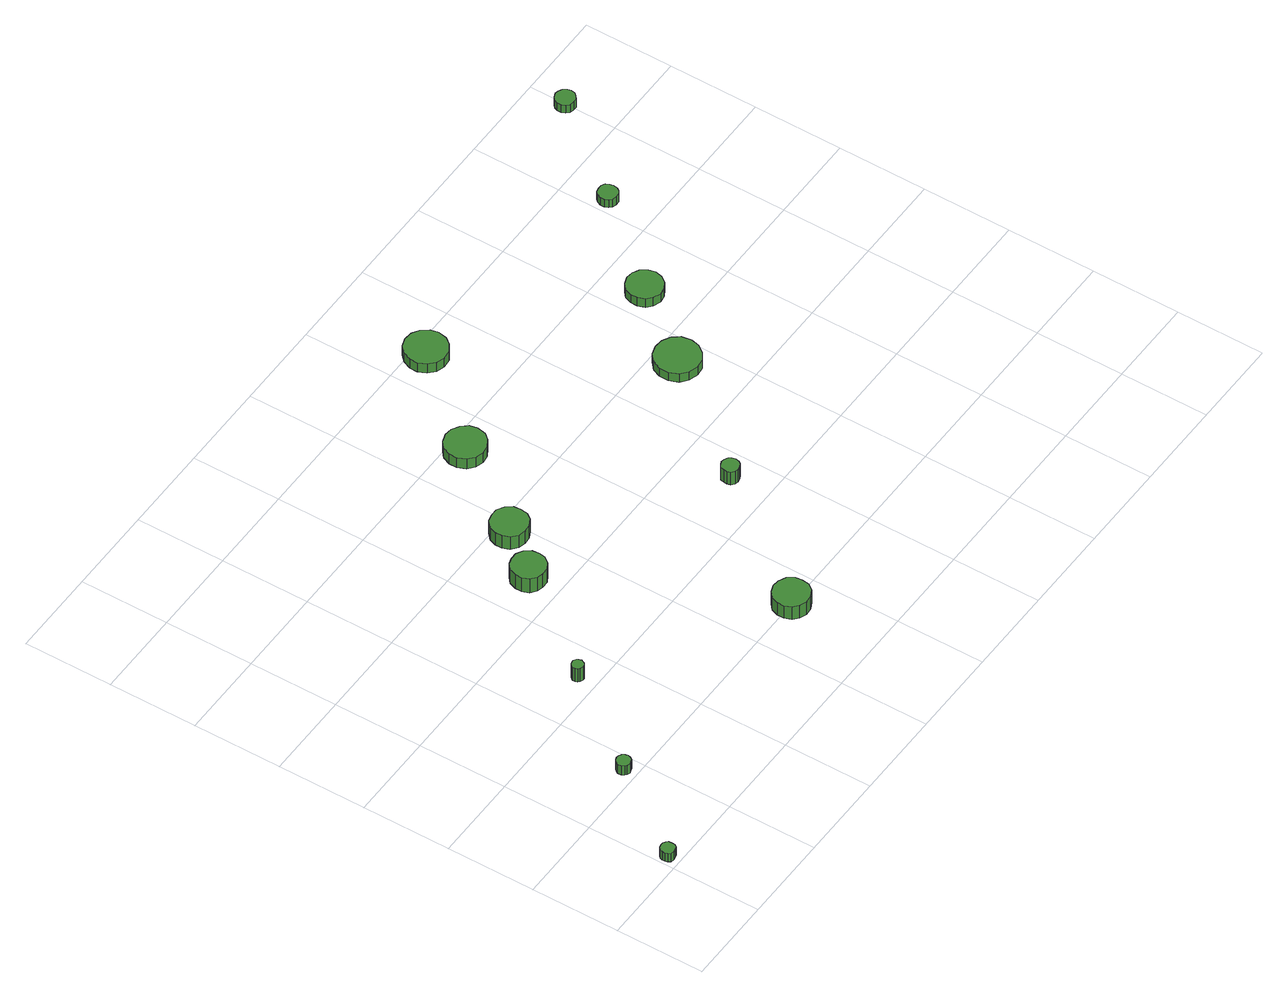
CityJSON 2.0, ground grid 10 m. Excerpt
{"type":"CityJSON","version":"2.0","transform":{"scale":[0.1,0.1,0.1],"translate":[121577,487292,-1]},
"CityObjects":{
"tree1":{"type":"SolitaryVegetationObject","attributes":{"function":"something"},"geometry":[{"type":"MultiSurface","lod":"1","boundaries":[[[0,1,2,3,4,5,6,7,8,9,10,11,12,13,14]],[[15,16,17,18,19,20,21,22,23,24,25,26,27,28,29]],[[0,29,28,1]],[[1,28,27,2]],[[2,27,26,3]],[[3,26,25,4]],[[4,25,24,5]],[[5,24,23,6]],[[6,23,22,7]],[[7,22,21,8]],[[8,21,20,9]],[[9,20,19,10]],[[10,19,18,11]],[[11,18,17,12]],[[12,17,16,13]],[[13,16,15,14]],[[14,15,29,0]]]}]},
"tree2":{"type":"SolitaryVegetationObject","attributes":{"function":"something"},"geometry":[{"type":"MultiSurface","lod":"1","boundaries":[[[30,31,32,33,34,35,36,37,38,39,40,41,42,43,44]],[[45,46,47,48,49,50,51,52,53,54,55,56,57,58,59]],[[30,59,58,31]],[[31,58,57,32]],[[32,57,56,33]],[[33,56,55,34]],[[34,55,54,35]],[[35,54,53,36]],[[36,53,52,37]],[[37,52,51,38]],[[38,51,50,39]],[[39,50,49,40]],[[40,49,48,41]],[[41,48,47,42]],[[42,47,46,43]],[[43,46,45,44]],[[44,45,59,30]]]}]},
"tree3":{"type":"SolitaryVegetationObject","attributes":{"function":"something"},"geometry":[{"type":"MultiSurface","lod":"1","boundaries":[[[60,61,62,63,64,65,66,67,68,69,70,71,72,73,74]],[[75,76,77,78,79,80,81,82,83,84,85,86,87,88,89]],[[60,89,88,61]],[[61,88,87,62]],[[62,87,86,63]],[[63,86,85,64]],[[64,85,84,65]],[[65,84,83,66]],[[66,83,82,67]],[[67,82,81,68]],[[68,81,80,69]],[[69,80,79,70]],[[70,79,78,71]],[[71,78,77,72]],[[72,77,76,73]],[[73,76,75,74]],[[74,75,89,60]]]}]},
"tree4":{"type":"SolitaryVegetationObject","attributes":{"function":"something"},"geometry":[{"type":"MultiSurface","lod":"1","boundaries":[[[90,91,92,93,94,95,96,97,98,99,100,101,102,103,104]],[[105,106,107,108,109,110,111,112,113,114,115,116,117,118,119]],[[90,119,118,91]],[[91,118,117,92]],[[92,117,116,93]],[[93,116,115,94]],[[94,115,114,95]],[[95,114,113,96]],[[96,113,112,97]],[[97,112,111,98]],[[98,111,110,99]],[[99,110,109,100]],[[100,109,108,101]],[[101,108,107,102]],[[102,107,106,103]],[[103,106,105,104]],[[104,105,119,90]]]}]},
"tree5":{"type":"SolitaryVegetationObject","attributes":{"function":"something"},"geometry":[{"type":"MultiSurface","lod":"1","boundaries":[[[120,121,122,123,124,125,126,127,128,129,130,131,132,133,134]],[[135,136,137,138,139,140,141,142,143,144,145,146,147,148,149]],[[120,149,148,121]],[[121,148,147,122]],[[122,147,146,123]],[[123,146,145,124]],[[124,145,144,125]],[[125,144,143,126]],[[126,143,142,127]],[[127,142,141,128]],[[128,141,140,129]],[[129,140,139,130]],[[130,139,138,131]],[[131,138,137,132]],[[132,137,136,133]],[[133,136,135,134]],[[134,135,149,120]]]}]},
"tree6":{"type":"SolitaryVegetationObject","attributes":{"function":"something"},"geometry":[{"type":"MultiSurface","lod":"1","boundaries":[[[150,151,152,153,154,155,156,157,158,159,160,161,162,163,164]],[[165,166,167,168,169,170,171,172,173,174,175,176,177,178,179]],[[150,179,178,151]],[[151,178,177,152]],[[152,177,176,153]],[[153,176,175,154]],[[154,175,174,155]],[[155,174,173,156]],[[156,173,172,157]],[[157,172,171,158]],[[158,171,170,159]],[[159,170,169,160]],[[160,169,168,161]],[[161,168,167,162]],[[162,167,166,163]],[[163,166,165,164]],[[164,165,179,150]]]}]},
"tree7":{"type":"SolitaryVegetationObject","attributes":{"function":"something"},"geometry":[{"type":"MultiSurface","lod":"1","boundaries":[[[180,181,182,183,184,185,186,187,188,189,190,191,192,193,194]],[[195,196,197,198,199,200,201,202,203,204,205,206,207,208,209]],[[180,209,208,181]],[[181,208,207,182]],[[182,207,206,183]],[[183,206,205,184]],[[184,205,204,185]],[[185,204,203,186]],[[186,203,202,187]],[[187,202,201,188]],[[188,201,200,189]],[[189,200,199,190]],[[190,199,198,191]],[[191,198,197,192]],[[192,197,196,193]],[[193,196,195,194]],[[194,195,209,180]]]}]},
"tree8":{"type":"SolitaryVegetationObject","attributes":{"function":"something"},"geometry":[{"type":"MultiSurface","lod":"1","boundaries":[[[210,211,212,213,214,215,216,217,218,219,220,221,222,223,224]],[[225,226,227,228,229,230,231,232,233,234,235,236,237,238,239]],[[210,239,238,211]],[[211,238,237,212]],[[212,237,236,213]],[[213,236,235,214]],[[214,235,234,215]],[[215,234,233,216]],[[216,233,232,217]],[[217,232,231,218]],[[218,231,230,219]],[[219,230,229,220]],[[220,229,228,221]],[[221,228,227,222]],[[222,227,226,223]],[[223,226,225,224]],[[224,225,239,210]]]}]},
"tree9":{"type":"SolitaryVegetationObject","attributes":{"function":"something"},"geometry":[{"type":"MultiSurface","lod":"1","boundaries":[[[240,241,242,243,244,245,246,247,248,249,250,251,252,253,254]],[[255,256,257,258,259,260,261,262,263,264,265,266,267,268,269]],[[240,269,268,241]],[[241,268,267,242]],[[242,267,266,243]],[[243,266,265,244]],[[244,265,264,245]],[[245,264,263,246]],[[246,263,262,247]],[[247,262,261,248]],[[248,261,260,249]],[[249,260,259,250]],[[250,259,258,251]],[[251,258,257,252]],[[252,257,256,253]],[[253,256,255,254]],[[254,255,269,240]]]}]},
"tree10":{"type":"SolitaryVegetationObject","attributes":{"function":"something"},"geometry":[{"type":"MultiSurface","lod":"1","boundaries":[[[270,271,272,273,274,275,276,277,278,279,280,281,282,283,284]],[[285,286,287,288,289,290,291,292,293,294,295,296,297,298,299]],[[270,299,298,271]],[[271,298,297,272]],[[272,297,296,273]],[[273,296,295,274]],[[274,295,294,275]],[[275,294,293,276]],[[276,293,292,277]],[[277,292,291,278]],[[278,291,290,279]],[[279,290,289,280]],[[280,289,288,281]],[[281,288,287,282]],[[282,287,286,283]],[[283,286,285,284]],[[284,285,299,270]]]}]},
"tree11":{"type":"SolitaryVegetationObject","attributes":{"function":"something"},"geometry":[{"type":"MultiSurface","lod":"1","boundaries":[[[300,301,302,303,304,305,306,307,308,309,310,311,312,313,314]],[[315,316,317,318,319,320,321,322,323,324,325,326,327,328,329]],[[300,329,328,301]],[[301,328,327,302]],[[302,327,326,303]],[[303,326,325,304]],[[304,325,324,305]],[[305,324,323,306]],[[306,323,322,307]],[[307,322,321,308]],[[308,321,320,309]],[[309,320,319,310]],[[310,319,318,311]],[[311,318,317,312]],[[312,317,316,313]],[[313,316,315,314]],[[314,315,329,300]]]}]},
"tree12":{"type":"SolitaryVegetationObject","attributes":{"function":"something"},"geometry":[{"type":"MultiSurface","lod":"1","boundaries":[[[330,331,332,333,334,335,336,337,338,339,340,341,342,343,344]],[[345,346,347,348,349,350,351,352,353,354,355,356,357,358,359]],[[330,359,358,331]],[[331,358,357,332]],[[332,357,356,333]],[[333,356,355,334]],[[334,355,354,335]],[[335,354,353,336]],[[336,353,352,337]],[[337,352,351,338]],[[338,351,350,339]],[[339,350,349,340]],[[340,349,348,341]],[[341,348,347,342]],[[342,347,346,343]],[[343,346,345,344]],[[344,345,359,330]]]}]},
"tree13":{"type":"SolitaryVegetationObject","attributes":{"function":"something"},"geometry":[{"type":"MultiSurface","lod":"1","boundaries":[[[360,361,362,363,364,365,366,367,368,369,370,371,372,373,374]],[[375,376,377,378,379,380,381,382,383,384,385,386,387,388,389]],[[360,389,388,361]],[[361,388,387,362]],[[362,387,386,363]],[[363,386,385,364]],[[364,385,384,365]],[[365,384,383,366]],[[366,383,382,367]],[[367,382,381,368]],[[368,381,380,369]],[[369,380,379,370]],[[370,379,378,371]],[[371,378,377,372]],[[372,377,376,373]],[[373,376,375,374]],[[374,375,389,360]]]}]}
},
"vertices":[
[19,14,18],[19,18,18],[17,20,18],[14,22,18],[11,22,18],[7,21,18],[5,19,18],[4,16,18],[4,13,18],[5,10,18],[7,7,18],[11,6,18],[14,7,18],[17,8,18],[19,11,18],[19,11,6],[17,8,6],[14,7,6],[11,6,6],[7,7,6],[5,10,6],[4,13,6],[4,16,6],[5,19,6],[7,21,6],[11,22,6],[14,22,6],[17,20,6],[19,18,6],[19,14,6],
[93,115,19],[92,118,19],[90,121,19],[87,123,19],[84,123,19],[81,122,19],[79,120,19],[77,117,19],[77,113,19],[79,110,19],[81,108,19],[84,107,19],[87,108,19],[90,109,19],[92,112,19],[92,112,6],[90,109,6],[87,108,6],[84,107,6],[81,108,6],[79,110,6],[77,113,6],[77,117,6],[79,120,6],[81,122,6],[84,123,6],[87,123,6],[90,121,6],[92,118,6],[93,115,6],
[170,221,25],[169,224,25],[168,226,25],[165,228,25],[163,228,25],[160,227,25],[158,225,25],[157,223,25],[157,220,25],[158,218,25],[160,216,25],[163,215,25],[165,215,25],[168,217,25],[169,219,25],[169,219,6],[168,217,6],[165,215,6],[163,215,6],[160,216,6],[158,218,6],[157,220,6],[157,223,6],[158,225,6],[160,227,6],[163,228,6],[165,228,6],[168,226,6],[169,224,6],[170,221,6],
[266,335,26],[265,343,26],[260,350,26],[253,354,26],[245,354,26],[238,352,26],[232,347,26],[229,339,26],[229,331,26],[232,324,26],[238,319,26],[245,317,26],[253,317,26],[260,321,26],[265,328,26],[265,328,6],[260,321,6],[253,317,6],[245,317,6],[238,319,6],[232,324,6],[229,331,6],[229,339,6],[232,347,6],[238,352,6],[245,354,6],[253,354,6],[260,350,6],[265,343,6],[266,335,6],
[381,100,24],[380,108,24],[375,115,24],[367,119,24],[359,120,24],[351,117,24],[345,112,24],[342,104,24],[342,96,24],[345,88,24],[351,83,24],[359,80,24],[367,81,24],[375,85,24],[380,92,24],[380,92,6],[375,85,6],[367,81,6],[359,80,6],[351,83,6],[345,88,6],[342,96,6],[342,104,6],[345,112,6],[351,117,6],[359,120,6],[367,119,6],[375,115,6],[380,108,6],[381,100,6],
[307,384,24],[306,392,24],[301,399,24],[293,404,24],[285,404,24],[277,402,24],[270,396,24],[267,388,24],[267,380,24],[270,372,24],[277,366,24],[285,364,24],[293,365,24],[301,369,24],[306,376,24],[306,376,6],[301,369,6],[293,365,6],[285,364,6],[277,366,6],[270,372,6],[267,380,6],[267,388,6],[270,396,6],[277,402,6],[285,404,6],[293,404,6],[301,399,6],[306,392,6],[307,384,6],
[378,482,20],[376,491,20],[370,498,20],[362,503,20],[353,504,20],[344,501,20],[337,495,20],[333,486,20],[333,477,20],[337,468,20],[344,462,20],[353,459,20],[362,460,20],[370,465,20],[376,472,20],[376,472,6],[370,465,6],[362,460,6],[353,459,6],[344,462,6],[337,468,6],[333,477,6],[333,486,6],[337,495,6],[344,501,6],[353,504,6],[362,503,6],[370,498,6],[376,491,6],[378,482,6],
[481,245,24],[480,249,24],[478,252,24],[474,254,24],[470,255,24],[466,253,24],[463,251,24],[462,247,24],[462,243,24],[463,239,24],[466,236,24],[470,235,24],[474,236,24],[478,238,24],[480,241,24],[480,241,6],[478,238,6],[474,236,6],[470,235,6],[466,236,6],[463,239,6],[462,243,6],[462,247,6],[463,251,6],[466,253,6],[470,255,6],[474,254,6],[478,252,6],[480,249,6],[481,245,6],
[465,586,19],[463,595,19],[457,603,19],[449,608,19],[439,609,19],[430,606,19],[423,599,19],[419,590,19],[419,581,19],[423,572,19],[430,565,19],[439,562,19],[449,563,19],[457,568,19],[463,576,19],[463,576,6],[457,568,6],[449,563,6],[439,562,6],[430,565,6],[423,572,6],[419,581,6],[419,590,6],[423,599,6],[430,606,6],[439,609,6],[449,608,6],[457,603,6],[463,595,6],[465,586,6],
[595,373,18],[593,384,18],[587,392,18],[578,397,18],[568,398,18],[558,395,18],[550,388,18],[546,379,18],[546,368,18],[550,358,18],[558,351,18],[568,348,18],[578,349,18],[587,355,18],[593,363,18],[593,363,6],[587,355,6],[578,349,6],[568,348,6],[558,351,6],[550,358,6],[546,368,6],[546,379,6],[550,388,6],[558,395,6],[568,398,6],[578,397,6],[587,392,6],[593,384,6],[595,373,6],
[652,453,18],[650,461,18],[645,468,18],[638,472,18],[630,473,18],[622,470,18],[616,465,18],[613,457,18],[613,449,18],[616,441,18],[622,436,18],[630,433,18],[638,434,18],[645,438,18],[650,445,18],[650,445,6],[645,438,6],[638,434,6],[630,433,6],[622,436,6],[616,441,6],[613,449,6],[613,457,6],[616,465,6],[622,470,6],[630,473,6],[638,472,6],[645,468,6],[650,461,6],[652,453,6],
[727,553,17],[726,557,17],[724,561,17],[720,563,17],[715,563,17],[711,562,17],[708,559,17],[706,555,17],[706,550,17],[708,546,17],[711,543,17],[715,542,17],[720,542,17],[724,545,17],[726,548,17],[726,548,6],[724,545,6],[720,542,6],[715,542,6],[711,543,6],[708,546,6],[706,550,6],[706,555,6],[708,559,6],[711,562,6],[715,563,6],[720,563,6],[724,561,6],[726,557,6],[727,553,6],
[810,658,18],[809,662,18],[806,666,18],[802,668,18],[798,669,18],[793,667,18],[790,664,18],[788,660,18],[788,655,18],[790,651,18],[793,648,18],[798,647,18],[802,647,18],[806,650,18],[809,653,18],[809,653,7],[806,650,7],[802,647,7],[798,647,7],[793,648,7],[790,651,7],[788,655,7],[788,660,7],[790,664,7],[793,667,7],[798,669,7],[802,668,7],[806,666,7],[809,662,7],[810,658,7]
]}
